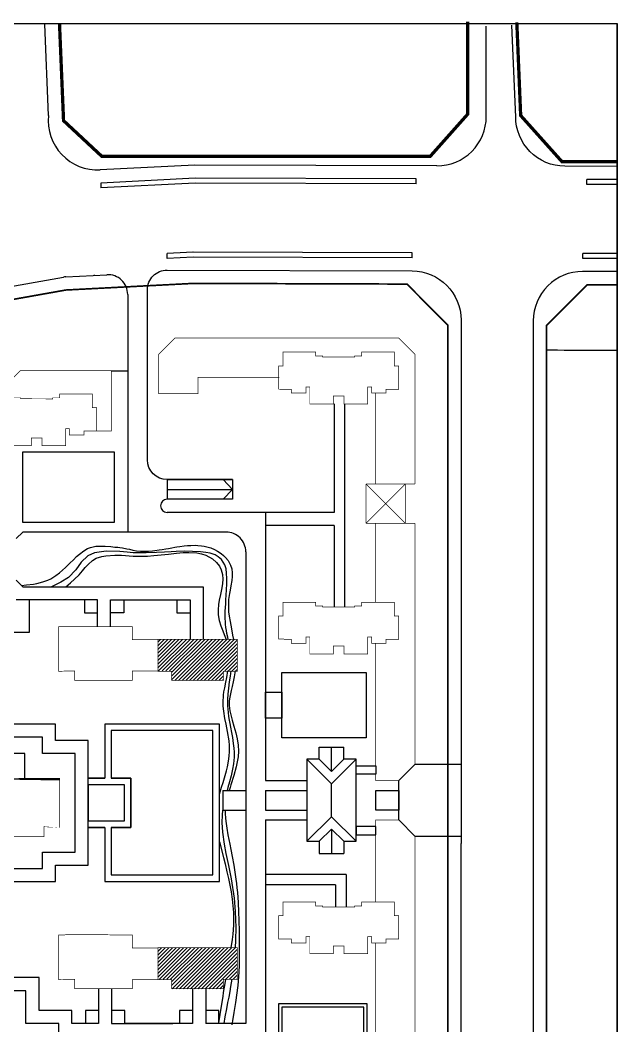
# Model space of a CAD drawing. Extents: x 164940 to 3842273, y 640355 to 1124023.
# Drawn here: x 3786589 to 3790239, y 1086024 to 1092156 of the extents above; entities that cross this region are included whole.
import ezdxf

# ---------------------------------------------------------------- set-up
doc = ezdxf.new("R2010")
doc.units = 0
doc.header["$LTSCALE"] = 1000
doc.header["$MEASUREMENT"] = 0
doc.linetypes.add('ACAD_ISO04W100', pattern=[30.5, 24, -3, 0.5, -3])
doc.linetypes.add('PHANTOMX2', pattern=[127.00000000000001, 63.5, -12.7, 12.7, -12.7, 12.7, -12.7])
for name, color, linetype in [('G-城市绿线', 7, 'Continuous'), ('HACTH', 8, 'Continuous'), ('l-123', 7, 'Continuous'), ('ROAD', 4, 'Continuous'), ('T-房间', 7, 'Continuous'), ('地裂缝坐标戳', 130, 'Continuous'), ('红线', 1, 'Continuous'), ('道牙', 3, 'Continuous')]:
    doc.layers.add(name, color=color, linetype=linetype)
pattern_1 = [(45, (3485226.216563042, 1110707.083654269), (-11.22532015133644, 11.22532015133644), [])]

msp = doc.modelspace()

# ---------------------------------------------------------------- hatches: boundary and pattern name
at = {"layer": 'HACTH'}
h = msp.add_hatch(dxfattribs=at)
h.set_pattern_fill('ANSI31', color=6, scale=10, style=0)
h.set_pattern_definition(pattern_1)
h.paths.add_polyline_path([(3787428.894491445, 1088379.764562704), (3787428.894491417, 1088187.764562116), (3787512.894491412, 1088187.764562097), (3787512.894491402, 1088129.76456209), (3787828.894491473, 1088129.76456209), (3787828.894491464, 1088187.764562097), (3787912.894491458, 1088187.764562116), (3787912.894491421, 1088379.764562704)])
h = msp.add_hatch(dxfattribs=at)
h.set_pattern_fill('ANSI31', color=6, scale=10, style=0)
h.set_pattern_definition(pattern_1)
h.paths.add_polyline_path([(3787428.894491483, 1086499.764561754), (3787428.894491445, 1086307.764561184), (3787512.894491449, 1086307.764561166), (3787512.89449144, 1086249.764561158), (3787828.894491501, 1086249.764561158), (3787828.894491492, 1086307.764561166), (3787912.894491486, 1086307.764561166), (3787912.894491458, 1086499.764561754)])

# ---------------------------------------------------------------- linework, layer by layer
at = {"color": 8}
msp.add_line((3789797.338215707, 1086892.913574268), (3789797.338215707, 1084188.502696686), dxfattribs=at)
at = {"color": 8, "linetype": 'Continuous', "const_width": 20, "flags": 128}
for points in [[(3789318.245529922, 1092146.366947469), (3789318.245529922, 1091583.480685045), (3789089.202963987, 1091325.690910638), (3787087.201946367, 1091325.690910638), (3786853.932573961, 1091543.234387272), (3786829.224791739, 1092134.554802336)], [(3790229.370824572, 1091294.042460442), (3789891.683108712, 1091294.042460442), (3789640.639672184, 1091574.642672268), (3789617.226854086, 1092142.947472975)]]:
    msp.add_lwpolyline(points, dxfattribs=at)
at = {"layer": 'G-城市绿线', "color": 8, "linetype": 'PHANTOMX2', "ltscale": 0.1, "const_width": 8}
for points in [[(3790229.370824572, 1090542.487744306), (3790047.335656479, 1090543.113827602)], [(3789797.338215707, 1090144.122181264), (3790229.370824572, 1090142.637634136)]]:
    msp.add_lwpolyline(points, dxfattribs=at)
at = {"layer": 'l-123', "ltscale": 6}
msp.add_line((3790229.370824572, 1079378.863604319), (3790229.370824572, 1092135.633431011), dxfattribs=at)
msp.add_lwpolyline([(3781145.982447051, 1092135.633431011), (3790229.370824572, 1092135.633431011), (3790229.370824572, 1079378.863604319), (3781145.982447051, 1079378.863604319)], close=True, dxfattribs=at)
at = {"layer": 'ROAD', "color": 8}
for p, q in [((3786179.862884561, 1090469.304514535), (3786852.666202279, 1090589.117367164)), ((3786867.481076846, 1090590.814521153), (3787118.670748526, 1090603.859909856)), ((3788503.494359383, 1089815.786709253), (3788503.494359383, 1089154.571091019)), ((3787884.894197265, 1089234.572086082), (3787484.894197265, 1089234.572706361)), ((3787844.899396205, 1089154.572112308), (3787484.894073203, 1089154.57267058)), ((3788084.89961094, 1089154.571470384), (3788084.895611152, 1087518.954498888)), ((3788503.494359383, 1089074.57044673), (3788084.899415307, 1089074.571470384)), ((3788503.494359383, 1089074.57044673), (3788503.494359383, 1088577.0317516)), ((3788567.494358968, 1089090.570934498), (3788567.494358968, 1088577.031751618)), ((3787844.89902404, 1089034.572701555), (3787164.894490715, 1089034.572701555)), ((3787964.89902404, 1088914.572408114), (3787964.891990999, 1086038.084678993)), ((3788084.895611152, 1087518.954498888), (3788337.34674718, 1087518.954498888)), ((3787824.894386537, 1087458.954498888), (3787824.894093087, 1087338.954498888)), ((3787824.894386537, 1087458.954498888), (3787964.895465037, 1087458.954498888)), ((3788084.895611152, 1087458.954498888), (3788337.34674718, 1087458.954498888)), ((3787824.894093087, 1087338.954498888), (3787964.895171633, 1087338.954498888)), ((3788084.895611152, 1087338.954498888), (3788337.34674718, 1087338.954498888)), ((3788084.895023096, 1087278.954498888), (3788084.882711031, 1082205.086141963)), ((3788084.895023096, 1087278.954498888), (3788337.34674718, 1087278.954498888)), ((3789277.333739724, 1084165.638755531), (3789277.333739724, 1087134.94029668)), ((3788576.627525462, 1086946.619834237), (3788084.893925495, 1086946.621036743)), ((3788576.627525462, 1086946.619834237), (3788576.627525462, 1086749.080064454)), ((3788512.627525868, 1086882.619990752), (3788512.627525868, 1086749.080064473))]:
    msp.add_line(p, q, dxfattribs=at)
at = {"layer": 'ROAD', "color": 8, "ltscale": 6}
for p, q in [((3786604.901679091, 1089034.572701555), (3786564.901679091, 1088994.572701555)), ((3787164.894490715, 1089034.572701555), (3786604.901679091, 1089034.572701555)), ((3786564.901679091, 1088741.621291403), (3786604.901679091, 1088701.621291403)), ((3786604.901679091, 1088701.621291403), (3787704.889025053, 1088701.621291403)), ((3787704.889025053, 1088701.621291403), (3787704.889025053, 1088379.538080142)), ((3787060.880829299, 1088621.621291403), (3786564.901679091, 1088621.621291403))]:
    msp.add_line(p, q, dxfattribs=at)
for points in [[(3786853.932573961, 1091543.234387272), (3786829.224791739, 1092134.554802336)], [(3785406.466645084, 1090334.568326016), (3786074.238715999, 1090369.236356866), (3786867.982313026, 1090510.586261236), (3787235.864777293, 1090529.689734717)], [(3787144.894490724, 1090018.160457377), (3787244.894490715, 1090018.160457377)], [(3786644.901679091, 1088621.621291403), (3786644.901679091, 1088421.621291403), (3786444.89688684, 1088421.621291403)], [(3786980.88562155, 1088621.621291403), (3786980.88562155, 1088541.621291403), (3787060.88562155, 1088541.621291403)], [(3787060.880829299, 1088459.538080104), (3787060.880829299, 1088621.621291403)], [(3787140.880829299, 1088621.621291403), (3787624.889025053, 1088621.621291403)], [(3787140.880829299, 1088459.538080104), (3787140.880829299, 1088621.621291403)], [(3787220.88562155, 1088621.621291403), (3787220.88562155, 1088541.621291403), (3787140.88562155, 1088541.621291403)], [(3787544.893817304, 1088621.621291403), (3787544.893817304, 1088541.621291403), (3787624.893817304, 1088541.621291403)], [(3787624.889025053, 1088621.621291403), (3787624.889025053, 1088379.538080142)], [(3786444.89688684, 1086903.764562317), (3786804.894491479, 1086903.764562317), (3786804.894491479, 1087003.764561944), (3787004.894490715, 1087003.764561944), (3787004.894490715, 1087763.764561944), (3786804.894491479, 1087763.764561944), (3786804.894491479, 1087863.764562317), (3786444.89688684, 1087863.764562317)], [(3787104.893001288, 1087233.764561944), (3787104.893001288, 1086903.764561553), (3787804.894386537, 1086903.764561553), (3787804.894386537, 1087863.764562317), (3787104.893001288, 1087863.764562317), (3787104.893001288, 1087533.764561944)], [(3787144.893001288, 1087233.764561944), (3787144.893001288, 1086943.764561553), (3787764.894386537, 1086943.764561553), (3787764.894386537, 1087823.764562317), (3787144.893001288, 1087823.764562317), (3787144.893001288, 1087533.764561944)], [(3785924.894491479, 1087083.764561944), (3785924.894491479, 1086983.764562317), (3786724.894491479, 1086983.764562317), (3786724.894491479, 1087083.764561944), (3786924.894490715, 1087083.764561944), (3786924.894490715, 1087683.764561944), (3786724.894491479, 1087683.764561944), (3786724.894491479, 1087783.764562317), (3786364.894491237, 1087783.764562317)], [(3786617.9892157, 1087529.76456222), (3786617.9892157, 1087683.764561944), (3786364.894491265, 1087683.764561944)], [(3789277.594936069, 1087178.954499391), (3788997.346748121, 1087178.954499391), (3788897.346747693, 1087278.954499391), (3788897.346745662, 1087518.954498962), (3788997.346745243, 1087618.954499391), (3789277.594936069, 1087618.954499391)], [(3789277.594936069, 1087598.954499391), (3789277.594936069, 1087198.954499391)], [(3787004.894490715, 1087533.764561944), (3787104.893001288, 1087533.764561944)], [(3787104.893001288, 1087533.764561944), (3787004.894490715, 1087533.764561944)], [(3787004.894490715, 1087493.764561944), (3787004.894490715, 1087273.764561944)], [(3787144.893001288, 1087533.764561944), (3787264.893001288, 1087533.764561944), (3787264.893001288, 1087233.764561944), (3787144.893001288, 1087233.764561944)], [(3787144.893001288, 1087233.764561944), (3787264.893001288, 1087233.764561944), (3787264.893001288, 1087533.764561944), (3787144.893001288, 1087533.764561944)], [(3788084.895611152, 1087458.954498888), (3788084.895611152, 1087338.954498888)], [(3787104.893001288, 1087233.764561944), (3787004.894490715, 1087233.764561944)], [(3787004.894490715, 1087233.764561944), (3787104.893001288, 1087233.764561944)], [(3789277.594936069, 1087165.57239835), (3789277.333739724, 1087134.94029668)], [(3787066.895482594, 1086249.764561177), (3787066.895482594, 1086038.084678993), (3786904.892523305, 1086038.084678993), (3786904.892523305, 1086118.087430102), (3786704.893360751, 1086118.087430102), (3786704.893360751, 1086318.089104992), (3786444.89688684, 1086318.089104992)], [(3786824.892523305, 1085838.087430102), (3786824.892523305, 1086038.087430102), (3786624.893360751, 1086038.087430102), (3786624.893360751, 1086238.089104992), (3786444.89688684, 1086238.089104992)], [(3787146.895482594, 1086249.764561177), (3787146.895482594, 1086038.084678993), (3787520.895482579, 1086038.084678993)], [(3787640.895482579, 1086249.764561158), (3787640.895482579, 1086038.084678993)], [(3787720.895482579, 1086249.764561158), (3787720.895482579, 1086038.084678993)], [(3788164.891247878, 1085538.087430102), (3788164.891247878, 1085318.087430102), (3788704.891247878, 1085318.087430102), (3788704.891247878, 1086158.087430102), (3788164.891247878, 1086158.087430102), (3788164.891247878, 1085938.087430102)], [(3788184.891247878, 1085538.087430102), (3788184.891247878, 1085338.087430102), (3788684.891247878, 1085338.087430102), (3788684.891247878, 1086138.087430102), (3788184.891247878, 1086138.087430102), (3788184.891247878, 1085938.087430102)], [(3787066.895482594, 1086118.084678993), (3786986.895482594, 1086118.084678993), (3786986.895482594, 1086038.084678993)], [(3787226.895482594, 1086038.084678993), (3787226.895482594, 1086118.084678993), (3787146.895482594, 1086118.084678993)], [(3787640.895482579, 1086118.084678993), (3787560.895482579, 1086118.084678993), (3787560.895482579, 1086038.084678993)], [(3787800.895482579, 1086038.084678993), (3787800.895482579, 1086118.084678993), (3787720.895482579, 1086118.084678993)], [(3787640.895482579, 1086038.084678993), (3787226.895482594, 1086038.084678993)], [(3787520.895482579, 1086038.084678993), (3787226.895482594, 1086038.084678993)], [(3787964.895517983, 1086038.084678993), (3787720.895482579, 1086038.084678993)]]:
    msp.add_lwpolyline(points, dxfattribs=at)
at = {"layer": 'ROAD', "color": 8}
msp.add_lwpolyline([(3787884.894197265, 1089354.572603748), (3787484.894197265, 1089354.573581935, -0.4142128461220058), (3787364.894490715, 1089474.573581935), (3787364.894490715, 1090511.752526582, -0.4151746973703651), (3787485.288138574, 1090631.751880915), (3788978.579055712, 1090626.853264802, -0.4132530801436263), (3789277.594936069, 1090326.85487897), (3789277.594936069, 1087165.57239835)], format="xyb", dxfattribs=at)
for points in [[(3787244.894490715, 1090484.021447682), (3787244.894490715, 1089034.572701555)], [(3788567.494358968, 1089815.786709253), (3788567.494358968, 1089090.570934498)], [(3787484.894197265, 1089354.573581935), (3787484.894197265, 1089234.572706361)], [(3787484.894197265, 1089354.573581935), (3787884.894197265, 1089354.573581935)], [(3787827.669020386, 1089354.572743688), (3787884.894197265, 1089294.573144157), (3787827.669025416, 1089234.572174818)], [(3787884.894197265, 1089354.573581935), (3787884.894197265, 1089234.572086082)], [(3787484.894197265, 1089294.573144157), (3787884.894197265, 1089294.573144157)], [(3788503.494530197, 1089154.57044673), (3787484.747867424, 1089154.572938)], [(3788512.627525868, 1086882.619990752), (3788084.893770188, 1086882.621036739)]]:
    msp.add_lwpolyline(points, dxfattribs=at)
at = {"layer": 'ROAD', "color": 8, "ltscale": 6}
for points in [[(3786603.249084258, 1089094.572701555), (3787164.895424217, 1089094.572701555), (3787164.895424217, 1089521.153093454), (3786603.249084258, 1089521.153093454)], [(3787004.894490715, 1087273.764561944), (3787224.893001288, 1087273.764561944), (3787224.893001288, 1087493.764561944), (3787004.894490715, 1087493.764561944)]]:
    msp.add_lwpolyline(points, close=True, dxfattribs=at)
at = {"layer": 'ROAD', "color": 8}
for points in [[(3788184.905932674, 1088179.198653576), (3788699.316147145, 1088179.197989058), (3788699.316147201, 1087779.198144925), (3788184.905932721, 1087779.198809461)], [(3788184.905932702, 1087899.198731527), (3788084.90507488, 1087899.198778503), (3788084.90507488, 1088059.198778503), (3788184.905932702, 1088059.198731527)], [(3788757.346746948, 1087458.954498646), (3788897.346747693, 1087458.954498366), (3788897.346747693, 1087338.954499391), (3788757.346746948, 1087338.954499689)]]:
    msp.add_lwpolyline(points, close=True, dxfattribs=at)
for centre, radius, start, end in [((3786873.704819044, 1090470.976025526), 119.9999999999999, 92.97294558283204, 100.0973917685381), ((3787044.894490715, 1090479.866661009), 119.9999999999987, 90, 92.97294558283204), ((3787124.894490715, 1090484.021414228), 120, 0, 92.97294558283204), ((3787484.894135229, 1089194.57268848), 40.00001789397675, 89.99991995872067, 269.9999199587206), ((3787844.89902404, 1088914.572701555), 120, 359.9998399174414, 90)]:
    msp.add_arc(centre, radius, start, end, dxfattribs=at)
at = {"layer": 'T-房间', "ltscale": 6}
for p, q in [((3788412.34674718, 1087648.954498888), (3788412.34674718, 1087723.954498888)), ((3788412.34674718, 1087723.954498888), (3788562.34674718, 1087723.954498888)), ((3788487.34674718, 1087573.954498888), (3788487.34674718, 1087723.954498888)), ((3788337.34674718, 1087648.954498888), (3788487.34674718, 1087498.954498888)), ((3788412.34674718, 1087648.954498888), (3788487.34674718, 1087573.954498888)), ((3788487.34674718, 1087498.954498888), (3788637.34674718, 1087648.954498888)), ((3788487.34674718, 1087573.954498888), (3788562.34674718, 1087648.954498888)), ((3788487.34674718, 1087298.954498888), (3788487.34674718, 1087498.954498888)), ((3788337.34674718, 1087148.954498888), (3788487.34674718, 1087298.954498888)), ((3788487.34674718, 1087298.954498888), (3788637.34674718, 1087148.954498888)), ((3788412.34674718, 1087148.954498888), (3788487.34674718, 1087223.954498888)), ((3788487.34674718, 1087223.954498888), (3788562.34674718, 1087148.954498888)), ((3788487.34674718, 1087223.954498888), (3788487.34674718, 1087073.954498888)), ((3788412.34674718, 1087148.954498888), (3788412.34674718, 1087073.954498888)), ((3788412.34674718, 1087073.954498888), (3788562.34674718, 1087073.954498888))]:
    msp.add_line(p, q, dxfattribs=at)
at = {"layer": 'T-房间', "ltscale": 6, "const_width": 4}
for points in [[(3788997.346738212, 1089327.732411501), (3788997.346734961, 1090118.160457377), (3788897.346734533, 1090218.160457377), (3787533.538822809, 1090218.160457377), (3787433.538822809, 1090118.160457377), (3787433.538822809, 1089878.160457377), (3787673.538822809, 1089878.160457377), (3787673.538822809, 1089978.160457377), (3788169.494359156, 1089978.160457377)], [(3786490.070589434, 1089877.15309345), (3786490.070589434, 1089918.160457377), (3786590.070589434, 1090018.160457377), (3787144.894490724, 1090018.160457377), (3787144.894490724, 1089651.153093491), (3787056.07058944, 1089651.153093491)], [(3786514.070589643, 1089561.153093454), (3786658.070589637, 1089561.153093436), (3786658.070589609, 1089609.153093406), (3786722.070589269, 1089609.153093369), (3786722.070589231, 1089561.153093436), (3786866.070589235, 1089561.153093436), (3786866.070589235, 1089665.081355096), (3786890.070589434, 1089665.081355096), (3786890.070589434, 1089627.153093469), (3786978.070589442, 1089627.153093469), (3786978.070589432, 1089651.153093473), (3787056.07058944, 1089651.153093473), (3787056.070589431, 1089793.153093447), (3787030.070589434, 1089793.153093447), (3787030.070589434, 1089877.15309345), (3786830.070589425, 1089877.15309345), (3786830.070589425, 1089853.153093447), (3786788.070589432, 1089853.153093447), (3786788.070589423, 1089847.153093432), (3786592.070589446, 1089847.153093376), (3786592.070589446, 1089853.153093447), (3786550.070589444, 1089853.153093447)], [(3788757.34673837, 1089327.934847873), (3788757.346735977, 1089881.786709287)], [(3788757.346736293, 1089809.040381004), (3788757.34673837, 1089327.934847873)], [(3788697.346738882, 1089328.036066078), (3788697.346738882, 1089088.036066078)], [(3788697.346738882, 1089327.985456985), (3788937.346738882, 1089087.782849845)], [(3788697.346738882, 1089327.985456985), (3788997.346738212, 1089327.732411501)], [(3788937.346738882, 1089327.783020594), (3788697.346738882, 1089088.036066078)], [(3788937.346738882, 1089327.783020594), (3788937.346738882, 1089087.782849845)], [(3788997.346739199, 1089087.782849845), (3788697.346738882, 1089087.782849845)], [(3788757.346739404, 1089087.782849845), (3788757.346741481, 1088607.031751656)], [(3788757.346746659, 1087518.954498366), (3788897.346745662, 1087518.954498962), (3788997.346745243, 1087618.954499391), (3788997.346739199, 1089087.782849845)], [(3788757.346742561, 1088357.031751674), (3788757.346745225, 1087738.087430102)], [(3788757.346744638, 1087874.731808741), (3788757.346742561, 1088357.031751674)], [(3788757.346742626, 1088357.031751674), (3788757.346746659, 1087518.954498366)], [(3788997.346753569, 1085889.055013441), (3788997.346748121, 1087178.954499391), (3788897.346747693, 1087278.954499391), (3788757.346747693, 1087278.954499391), (3788757.346749462, 1086779.080064491)], [(3788757.346750477, 1086529.08006451), (3788757.346753038, 1085889.257449833)]]:
    msp.add_lwpolyline(points, dxfattribs=at)
for points in [[(3788897.345999748, 1090047.786709265), (3788871.345999751, 1090047.786709265), (3788871.345999761, 1090131.786709268), (3788671.345999751, 1090131.786709268), (3788671.345999751, 1090107.786709265), (3788629.345999749, 1090107.786709283), (3788629.345999749, 1090101.78670925), (3788433.345999762, 1090101.786709194), (3788433.345999762, 1090107.786709265), (3788391.345999761, 1090107.786709265), (3788391.345999761, 1090131.786709268), (3788191.345999751, 1090131.786709268), (3788191.345999751, 1090047.786709265), (3788165.345999755, 1090047.786709265), (3788165.345999727, 1089905.786709309), (3788243.345999753, 1089905.786709291), (3788243.345999753, 1089881.786709287), (3788331.345999751, 1089881.786709287), (3788331.345999751, 1089919.714970913), (3788355.34599996, 1089919.714970913), (3788355.34599996, 1089815.786709272), (3788499.345999964, 1089815.786709253), (3788499.345999926, 1089863.786709242), (3788563.345999585, 1089863.786709186), (3788563.345999548, 1089815.786709253), (3788707.345999552, 1089815.786709253), (3788707.345999552, 1089919.714970913), (3788731.345999751, 1089919.714970913), (3788731.345999751, 1089881.786709287), (3788819.345999759, 1089881.786709287), (3788819.345999749, 1089905.786709291), (3788897.345999757, 1089905.786709291)], [(3788897.342300376, 1088523.031751652), (3788871.34230038, 1088523.031751652), (3788871.34230038, 1088607.031751656), (3788671.34230037, 1088607.031751656), (3788671.34230037, 1088583.031751652), (3788629.342300368, 1088583.031751671), (3788629.342300368, 1088577.031751637), (3788433.342300382, 1088577.031751581), (3788433.342300382, 1088583.031751652), (3788391.342300389, 1088583.031751652), (3788391.342300389, 1088607.031751656), (3788191.34230038, 1088607.031751656), (3788191.34230038, 1088523.031751652), (3788165.342300374, 1088523.031751652), (3788165.342300355, 1088381.031751697), (3788243.342300372, 1088381.031751678), (3788243.342300372, 1088357.031751674), (3788331.34230038, 1088357.031751674), (3788331.34230038, 1088394.960013301), (3788355.342300579, 1088394.960013301), (3788355.342300579, 1088291.031751659), (3788499.342300583, 1088291.031751641), (3788499.342300555, 1088339.03175163), (3788563.342300205, 1088339.031751574), (3788563.342300177, 1088291.031751641), (3788707.342300171, 1088291.031751659), (3788707.342300171, 1088394.960013301), (3788731.34230038, 1088394.960013301), (3788731.34230038, 1088357.031751674), (3788819.342300378, 1088357.031751674), (3788819.342300378, 1088381.031751678), (3788897.342300376, 1088381.031751678)], [(3787428.894491445, 1088379.76456276), (3787272.894491468, 1088379.764562723), (3787272.894491458, 1088459.764562667), (3786824.894491488, 1088459.764562704), (3786824.894491488, 1088459.764562704), (3786824.894491442, 1088187.764562172), (3786920.894491438, 1088187.764562153), (3786920.894491438, 1088129.764562164), (3787272.894491486, 1088129.764562146), (3787272.894491477, 1088187.764562153), (3787428.894491483, 1088187.764562153)], [(3787912.894491421, 1088379.764562704), (3787428.894491445, 1088379.764562704), (3787428.894491417, 1088187.764562116), (3787512.894491412, 1088187.764562097), (3787512.894491402, 1088129.76456209), (3787828.894491473, 1088129.76456209), (3787828.894491464, 1088187.764562097), (3787912.894491458, 1088187.764562116)], [(3786831.083940359, 1087529.764562183), (3786324.894491553, 1087529.764562276), (3786324.894491553, 1087529.764562276), (3786324.894491488, 1087237.764561743), (3786324.894491479, 1087179.764561717), (3786735.083940363, 1087179.76456168), (3786735.083940372, 1087237.76456165), (3786831.083940368, 1087237.764561669)], [(3788897.342300292, 1086695.080064487), (3788871.342300296, 1086695.080064487), (3788871.342300296, 1086779.080064491), (3788671.342300287, 1086779.080064491), (3788671.342300287, 1086755.080064487), (3788629.342300285, 1086755.080064506), (3788629.342300285, 1086749.080064473), (3788433.342300298, 1086749.080064417), (3788433.342300298, 1086755.080064487), (3788391.342300305, 1086755.080064487), (3788391.342300296, 1086779.080064491), (3788191.342300296, 1086779.080064491), (3788191.342300296, 1086695.080064487), (3788165.34230029, 1086695.080064487), (3788165.342300272, 1086553.080064532), (3788243.342300288, 1086553.080064513), (3788243.342300288, 1086529.08006451), (3788331.342300296, 1086529.08006451), (3788331.342300296, 1086567.008326136), (3788355.342300495, 1086567.008326136), (3788355.342300495, 1086463.080064495), (3788499.342300499, 1086463.080064476), (3788499.342300471, 1086511.080064446), (3788563.342300121, 1086511.080064409), (3788563.342300093, 1086463.080064476), (3788707.342300087, 1086463.080064476), (3788707.342300087, 1086567.008326136), (3788731.342300296, 1086567.008326136), (3788731.342300296, 1086529.08006451), (3788819.342300294, 1086529.08006451), (3788819.342300294, 1086553.080064513), (3788897.342300292, 1086553.080064513)], [(3787428.894491464, 1086499.764561773), (3787272.894491486, 1086499.764561754), (3787272.894491477, 1086579.764561699), (3786920.894491475, 1086579.764561754), (3786824.894491507, 1086579.764561717), (3786824.89449146, 1086307.764561184), (3786920.894491456, 1086307.764561166), (3786920.894491456, 1086249.764561196), (3787272.894491505, 1086249.764561158), (3787272.894491496, 1086307.764561166), (3787428.894491501, 1086307.764561184)], [(3787912.894491458, 1086499.764561754), (3787428.894491483, 1086499.764561754), (3787428.894491445, 1086307.764561184), (3787512.894491449, 1086307.764561166), (3787512.89449144, 1086249.764561158), (3787828.894491501, 1086249.764561158), (3787828.894491492, 1086307.764561166), (3787912.894491486, 1086307.764561166)]]:
    msp.add_lwpolyline(points, close=True, dxfattribs=at)
at = {"layer": 'T-房间', "ltscale": 6}
for points in [[(3788562.34674718, 1087648.954498888), (3788562.34674718, 1087723.954498888)], [(3788412.34674718, 1087648.954498888), (3788337.34674718, 1087648.954498888), (3788337.34674718, 1087148.954498888), (3788412.34674718, 1087148.954498888)], [(3788562.34674718, 1087148.954498888), (3788637.34674718, 1087148.954498888), (3788637.34674718, 1087648.954498888), (3788562.34674718, 1087648.954498888)], [(3788562.34674718, 1087148.954498888), (3788562.34674718, 1087073.954498888)]]:
    msp.add_lwpolyline(points, dxfattribs=at)
for points in [[(3788757.346746221, 1087558.954498552), (3788637.34674718, 1087558.954498366), (3788637.34674718, 1087608.954498888), (3788757.346746221, 1087608.954499074)], [(3788637.34674718, 1087188.954498888), (3788757.346747832, 1087188.954499018), (3788757.346747832, 1087238.95449954), (3788637.34674718, 1087238.954499391)]]:
    msp.add_lwpolyline(points, close=True, dxfattribs=at)
at = {"layer": '地裂缝坐标戳', "color": 8, "ltscale": 6}
for points in [[(3786597.421170853, 1088709.101799642), (3786628.567328833, 1088712.337061398), (3786669.728012707, 1088717.78385478), (3786690.699568054, 1088721.508458991), (3786727.259432206, 1088730.44951354), (3786757.694277929, 1088741.32808783), (3786776.689072277, 1088750.350642771), (3786806.824971436, 1088768.839326379), (3786828.699609682, 1088785.335437421), (3786847.770848338, 1088801.580288865), (3786866.116864689, 1088818.542527341), (3786892.811215388, 1088844.783929688), (3786913.797168814, 1088865.893848118), (3786933.36253491, 1088884.939501927), (3786951.158203667, 1088900.882124127), (3786976.639644483, 1088920.249400333), (3786999.808448961, 1088933.51388526), (3787018.336715482, 1088940.879960627), (3787051.484284241, 1088947.948288162), (3787078.919065788, 1088949.68256547), (3787106.812984793, 1088948.963108946), (3787141.852665877, 1088945.935540524), (3787166.297846202, 1088943.171145999), (3787183.847126922, 1088941.578070436), (3787197.762494663, 1088940.125723471), (3787213.660869559, 1088938.059952956), (3787239.957031215, 1088933.161299572), (3787255.435678156, 1088929.574225143), (3787275.958524149, 1088924.923026589), (3787297.947454628, 1088921.131928329), (3787323.293775234, 1088918.668368821), (3787347.952960672, 1088917.978275222), (3787372.352708278, 1088918.699026433), (3787395.672541808, 1088920.470407017), (3787410.206554316, 1088922.017475822), (3787437.316719012, 1088925.620145787), (3787456.095346807, 1088928.529588532), (3787477.148943001, 1088932.053888858), (3787493.272447528, 1088934.858435252), (3787514.020408977, 1088938.495895647), (3787532.157496212, 1088941.608750158), (3787544.53155048, 1088943.647764724), (3787562.793810189, 1088946.461682738), (3787589.302690158, 1088949.956899349), (3787608.633276735, 1088951.915894401), (3787629.722231224, 1088953.329439823), (3787656.805763299, 1088953.780735255), (3787671.693023963, 1088953.252692715), (3787694.756145215, 1088951.154007026), (3787711.387271097, 1088948.53994402), (3787728.068151137, 1088944.86279183), (3787751.607269177, 1088937.626563151), (3787773.282757083, 1088928.523741503), (3787792.784328785, 1088918.04326442), (3787814.175760316, 1088903.654097234), (3787828.636437569, 1088891.777376615), (3787840.382871421, 1088880.408730813), (3787856.839023231, 1088860.509097994), (3787866.324786477, 1088845.285152186), (3787872.067826835, 1088833.245522314), (3787879.199065974, 1088809.649230455), (3787882.038916478, 1088786.427081142), (3787881.921423579, 1088763.408543718), (3787879.706727665, 1088739.980304454), (3787874.457526736, 1088707.232387409), (3787869.515604142, 1088681.197354019), (3787865.555062003, 1088659.833247688), (3787860.227949142, 1088622.805001595), (3787859.024001526, 1088607.348219854), (3787858.682422794, 1088575.516569474), (3787860.359381594, 1088548.558405534), (3787863.549667642, 1088521.241789263), (3787868.671283683, 1088489.407290955), (3787877.392547008, 1088444.044843809), (3787884.712796535, 1088406.344328326), (3787889.386398679, 1088379.764562704)], [(3787858.182309194, 1088379.764562704), (3787854.728944216, 1088394.537356951), (3787849.842934327, 1088416.76962667), (3787846.473796962, 1088434.423604727), (3787843.743391538, 1088452.329920222), (3787841.563322403, 1088472.34287572), (3787840.400799921, 1088488.703455896), (3787839.712944997, 1088505.912511823), (3787839.507739011, 1088524.229572442), (3787840.025629679, 1088551.388376922), (3787841.042782113, 1088574.26977557), (3787842.465172194, 1088597.894896333), (3787844.129632691, 1088622.037902091), (3787846.037692389, 1088649.166097556), (3787848.087089144, 1088682.016002283), (3787849.631326094, 1088718.850729548), (3787849.881317278, 1088752.198387728), (3787848.138861477, 1088784.133799643), (3787844.285274705, 1088810.119570707), (3787837.388032198, 1088834.470504642), (3787817.392090715, 1088867.946675502), (3787797.485433331, 1088884.562608254), (3787777.916012404, 1088895.015756645), (3787747.551162101, 1088905.323436455), (3787722.02946103, 1088910.653469384), (3787688.489230953, 1088914.776611802), (3787640.558365395, 1088917.136255939), (3787590.439915953, 1088917.202532523), (3787540.328195121, 1088915.86251703), (3787510.483749144, 1088914.576109879), (3787469.736110687, 1088912.484497101), (3787421.243738148, 1088909.953584847), (3787357.341941714, 1088907.680416339), (3787294.675646478, 1088908.112912577), (3787278.653592782, 1088908.826239285), (3787242.416420167, 1088911.525658899), (3787197.198273649, 1088916.304314834), (3787114.638929663, 1088918.572399457), (3787042.887091905, 1088907.212220774), (3787002.075971894, 1088889.939644159), (3786961.471045043, 1088851.413770773), (3786929.217926225, 1088805.188664392), (3786883.286290064, 1088757.286692251), (3786836.575725887, 1088728.192852725), (3786780.342372896, 1088701.621291403)], [(3786867.977195175, 1088701.621291403), (3786896.504220719, 1088725.826502134), (3786921.672192847, 1088748.295795833), (3786948.355978474, 1088774.614917458), (3786968.765525462, 1088797.544580986), (3786986.501654794, 1088818.560147163), (3787003.813434968, 1088837.787925684), (3787029.490313938, 1088860.638195564), (3787053.209840458, 1088874.601564788), (3787086.69449156, 1088886.072458279), (3787111.141683429, 1088890.720086311), (3787167.131352376, 1088894.482407038), (3787208.030193856, 1088893.645796095), (3787279.022564877, 1088888.500628629), (3787297.250699958, 1088887.467239675), (3787337.426654965, 1088887.046462641), (3787366.435410313, 1088888.09502012), (3787404.504891446, 1088890.803909329), (3787449.784324717, 1088895.378037345), (3787494.299925853, 1088900.570732475), (3787542.40480582, 1088906.109464773), (3787582.303577306, 1088909.700918541), (3787617.087489653, 1088911.046174344), (3787665.873783955, 1088908.177892611), (3787695.839415237, 1088902.332023986), (3787720.890035758, 1088894.078553979), (3787762.298395827, 1088870.868850023), (3787787.040391907, 1088848.739654057), (3787803.81763269, 1088827.27015742), (3787815.357363101, 1088804.800556385), (3787822.99113822, 1088775.060743102), (3787824.621692456, 1088748.460106709), (3787822.886507817, 1088721.57090363), (3787819.063034978, 1088695.520042394), (3787810.533302452, 1088653.035717596), (3787803.492640693, 1088618.916760281), (3787799.005416434, 1088592.367447902), (3787795.97139091, 1088560.136821278), (3787796.842067519, 1088530.484064285), (3787803.481433837, 1088494.671119832), (3787813.633333471, 1088462.057163686), (3787824.717809379, 1088432.673440845), (3787833.911861952, 1088409.301082221), (3787844.861256143, 1088379.764562704)], [(3787804.894386537, 1087436.089235068), (3787817.579021964, 1087478.548225247), (3787826.651914295, 1087507.984010343), (3787839.097347053, 1087549.689318918), (3787846.815800274, 1087577.994936154), (3787853.070735976, 1087603.876012479), (3787859.578881355, 1087636.768438061), (3787863.846936839, 1087667.432229397), (3787865.99390907, 1087697.397079048), (3787865.561215214, 1087732.297075194), (3787862.954452492, 1087761.450682346), (3787853.866139462, 1087818.218571049), (3787844.966273008, 1087862.53036105), (3787837.907589961, 1087898.27672162), (3787830.656437406, 1087943.392728482), (3787827.721415002, 1087972.916851201), (3787826.834027085, 1087994.806623989), (3787829.149896314, 1088039.672999576), (3787831.794560242, 1088059.994892486), (3787836.143855181, 1088085.780719024), (3787842.944214221, 1088119.968172301), (3787848.816408075, 1088148.239544731), (3787856.290004885, 1088187.764562097)], [(3787873.195694115, 1088187.764562116), (3787869.165561067, 1088155.966943436), (3787864.314469721, 1088122.302454755), (3787858.893197186, 1088083.64727036), (3787854.761415616, 1088046.386561532), (3787852.831055632, 1088015.418061343), (3787853.219251333, 1087975.333389573), (3787856.892122103, 1087934.027182226), (3787860.048629621, 1087910.865722083), (3787863.706418255, 1087888.093342547), (3787867.477021411, 1087866.790379238), (3787871.443594124, 1087845.492095695), (3787877.769205233, 1087811.879824538), (3787883.090158857, 1087781.905944318), (3787888.501174364, 1087745.969154172), (3787891.733906984, 1087716.089644086), (3787893.19786975, 1087692.384428353), (3787893.316370377, 1087662.454480537), (3787889.948683528, 1087621.946633727), (3787884.515488919, 1087588.597730444), (3787875.731715102, 1087548.918220036), (3787866.123552963, 1087512.166841485), (3787856.307773728, 1087476.949468859), (3787851.282535808, 1087458.954498888)], [(3787899.466349173, 1088187.764562116), (3787894.626590794, 1088152.840856881), (3787888.179336971, 1088122.192522426), (3787881.145998396, 1088093.92766741), (3787874.999455268, 1088069.211526559), (3787866.922439363, 1088028.69297712), (3787864.472012648, 1088005.335154672), (3787864.519469615, 1087977.503614974), (3787868.177069806, 1087945.303301484), (3787874.83810582, 1087912.692540799), (3787881.592390675, 1087886.667520878), (3787891.773425451, 1087851.377946016), (3787903.669386663, 1087809.7208592), (3787912.427405126, 1087773.106751022), (3787918.329994081, 1087734.429418881), (3787919.704768851, 1087698.930079871), (3787917.534750288, 1087663.714100578), (3787906.918238819, 1087602.227787719), (3787892.919759013, 1087550.42904985), (3787874.462871019, 1087493.763509196), (3787868.81889439, 1087476.834897258), (3787863.031325208, 1087458.954498888)], [(3787901.37511907, 1086499.764561773), (3787903.979246382, 1086546.333455638), (3787905.683574693, 1086622.41407371), (3787902.783492168, 1086721.729045816), (3787895.935231725, 1086801.404691738), (3787877.637281276, 1086921.156338592), (3787860.750766572, 1087002.187616517), (3787845.085353505, 1087075.549602759), (3787834.5958547, 1087130.833994065), (3787824.427327586, 1087204.19940113), (3787820.915933538, 1087263.902722084), (3787821.968765955, 1087308.137650982), (3787824.894093255, 1087338.954498888)], [(3787839.56649103, 1087338.954498888), (3787839.260515075, 1087319.044352089), (3787841.03329323, 1087289.22635571), (3787842.943692215, 1087271.182722886), (3787848.909558661, 1087229.859292739), (3787856.174602786, 1087187.813022163), (3787861.442372331, 1087159.566949577), (3787866.772189716, 1087132.051166937), (3787873.29783025, 1087099.055875678), (3787881.564725412, 1087057.165851732), (3787891.491947936, 1087004.386988179), (3787896.640055662, 1086974.566933577), (3787905.125006808, 1086917.241175108), (3787908.167792929, 1086892.265668818), (3787910.978879526, 1086865.952777275), (3787913.739547253, 1086835.876466007), (3787918.020414699, 1086775.472395968), (3787920.8793239, 1086716.569402524), (3787922.531837624, 1086667.208314025), (3787924.078013131, 1086599.78547274), (3787924.625627508, 1086568.068365332), (3787925.138288204, 1086524.306357176), (3787925.265239103, 1086487.6018723), (3787923.784629114, 1086394.11362891), (3787921.917678395, 1086350.262538855), (3787915.963615298, 1086269.979761922), (3787902.844568945, 1086166.985707217), (3787892.882676998, 1086106.066062831), (3787883.69534808, 1086054.233745177), (3787879.09921753, 1086028.935082265)], [(3787804.894386537, 1087145.520170227), (3787829.798707625, 1087049.295610868), (3787838.851778096, 1087011.48623959), (3787850.194376342, 1086961.902055972), (3787858.69493353, 1086923.15038734), (3787867.572276423, 1086880.713703063), (3787875.079112191, 1086841.204659779), (3787882.290179336, 1086795.953269907), (3787889.862679856, 1086713.970890146), (3787890.443673896, 1086680.772134186), (3787889.260392653, 1086638.387933754), (3787885.000682872, 1086583.101940852), (3787881.332022592, 1086550.565406465), (3787874.31443313, 1086499.764561773)], [(3787801.591226773, 1086042.537072235), (3787817.264371457, 1086144.148613074), (3787826.110308196, 1086201.74642098), (3787829.945096372, 1086226.548832868), (3787838.592787616, 1086281.766291567), (3787842.664416654, 1086307.764561184)], [(3787879.343488839, 1086307.764561184), (3787871.989356995, 1086263.095432174), (3787866.812183576, 1086233.552895569), (3787860.555833334, 1086199.207064071), (3787854.255871529, 1086165.583401461), (3787847.03796394, 1086127.669952986), (3787837.597892599, 1086078.137229652), (3787830.107103882, 1086038.084678993)]]:
    msp.add_lwpolyline(points, dxfattribs=at)
at = {"layer": '红线', "color": 8, "linetype": 'ACAD_ISO04W100', "const_width": 10}
msp.add_lwpolyline([(3789197.339298462, 1087165.430173472), (3789197.34695399, 1090295.988684025), (3788947.348258121, 1090546.808824864), (3787647.548709622, 1090551.06773951), (3786867.982313026, 1090510.586261236), (3786074.238715999, 1090369.236356866), (3783452.680568218, 1090233.135638227), (3783302.308697531, 1090225.308642191), (3783052.458291229, 1089962.350631923), (3783050.245829949, 1087314.379733157), (3783050.118290845, 1087163.790173203), (3783047.343637448, 1083835.896286414), (3783045.497213274, 1081485.964490873), (3783295.300542431, 1081235.814163469), (3783445.29835562, 1081235.729201537), (3786045.226404442, 1081234.160205935), (3786845.15891291, 1081133.689184793), (3788947.339257456, 1081132.429184587), (3789197.34695399, 1081382.265607853), (3789197.339298462, 1083971.689649996)], close=True, dxfattribs=at)
at = {"layer": '红线', "color": 8, "const_width": 10}
msp.add_lwpolyline([(3790229.370824572, 1090542.488349852), (3790047.335656479, 1090543.113827602), (3789797.337132253, 1090293.972829272), (3789797.337132253, 1087165.425998614), (3789797.337132253, 1084512.922924802), (3790229.370824572, 1084512.922924802)], dxfattribs=at)
at = {"layer": '道牙', "color": 8, "ltscale": 100}
for p, q in [((3787653.625829805, 1091272.903223195), (3787076.484562092, 1091242.929728952)), ((3789129.941086972, 1091268.060294342), (3787653.625829805, 1091272.903223195)), ((3787485.288138574, 1090702.994061307), (3787485.288138574, 1090733.048214827)), ((3790229.370824572, 1090732.561776926), (3790018.742502516, 1090733.352516376)), ((3790229.370824572, 1090702.561601278), (3790018.639422318, 1090703.352693476)), ((3790229.370824572, 1090622.628142432), (3790018.36454178, 1090623.353165713)), ((3789717.333739771, 1090323.354936641), (3789717.333739771, 1087165.565330618)), ((3789717.333739771, 1087165.565330618), (3789717.333739771, 1087134.933071014)), ((3789717.333739771, 1087165.565330618), (3789717.333739771, 1087134.933071014)), ((3789717.333739771, 1087134.933071014), (3789717.333739771, 1084694.902155929))]:
    msp.add_line(p, q, dxfattribs=at)
at = {"layer": '道牙', "color": 8}
for p, q in [((3787080.633723557, 1091163.03739854), (3787082.189659102, 1091133.077774633)), ((3789003.647937614, 1091158.473996603), (3789003.746349577, 1091188.473835186)), ((3790043.515895873, 1091154.980846223), (3790043.618976071, 1091184.980669142)), ((3788978.580291269, 1090706.852992297), (3788978.678703232, 1090736.85283088)), ((3788978.841487614, 1090706.852834363), (3788978.939899577, 1090736.852672946)), ((3790018.639422318, 1090703.352693476), (3790018.742502516, 1090733.352516376))]:
    msp.add_line(p, q, dxfattribs=at)
at = {"layer": '道牙', "color": 8, "ltscale": 100}
for points in [[(3786762.572013753, 1091573.916608513), (3786739.303254949, 1092130.797513229)], [(3789430.925206615, 1091568.058680192), (3789430.925206615, 1092120.21142614)], [(3789610.664010307, 1091565.439749182), (3789587.552513497, 1092126.430507906)], [(3789003.746349577, 1091188.473835186), (3787655.570674006, 1091192.896412861), (3787080.633723557, 1091163.03739854)], [(3789003.647937614, 1091158.473996603), (3787656.299990581, 1091162.89385897), (3787082.189659102, 1091133.077774633)], [(3790229.370824572, 1091184.34242078), (3790043.618976071, 1091184.980669142)], [(3790229.370824572, 1091154.34224368), (3790043.515895873, 1091154.980846223)], [(3788978.678703232, 1090736.85283088), (3787642.918955756, 1090741.234679137), (3787485.288138574, 1090733.048214827)], [(3788978.939899577, 1090736.852672946), (3787643.180152101, 1090741.234521203), (3787485.288138574, 1090733.034491808)], [(3788978.580291269, 1090706.852992297), (3787643.648272332, 1090711.232125246), (3787485.288138574, 1090703.007784308)], [(3788978.841487614, 1090706.852834363), (3787643.909468677, 1090711.231967331), (3787485.288138574, 1090702.994061307)]]:
    msp.add_lwpolyline(points, dxfattribs=at)
msp.add_lwpolyline([(3790229.370824572, 1091264.342893016), (3789909.633208297, 1091265.44152011, -0.4157649516246499), (3789610.675441863, 1091568.058680192)], format="xyb", dxfattribs=at)
for centre, radius, start, end in [((3787060.925206615, 1091542.52596802), 300.0000000000171, 173.9938597022117, 272.972945582832), ((3789130.925206615, 1091568.058680192), 299.9999999999255, 269.8120360585406, 0), ((3790017.333739771, 1090323.354936641), 299.9999999999959, 89.80312466580553, 180)]:
    msp.add_arc(centre, radius, start, end, dxfattribs=at)

doc.saveas('drawing.dxf')
